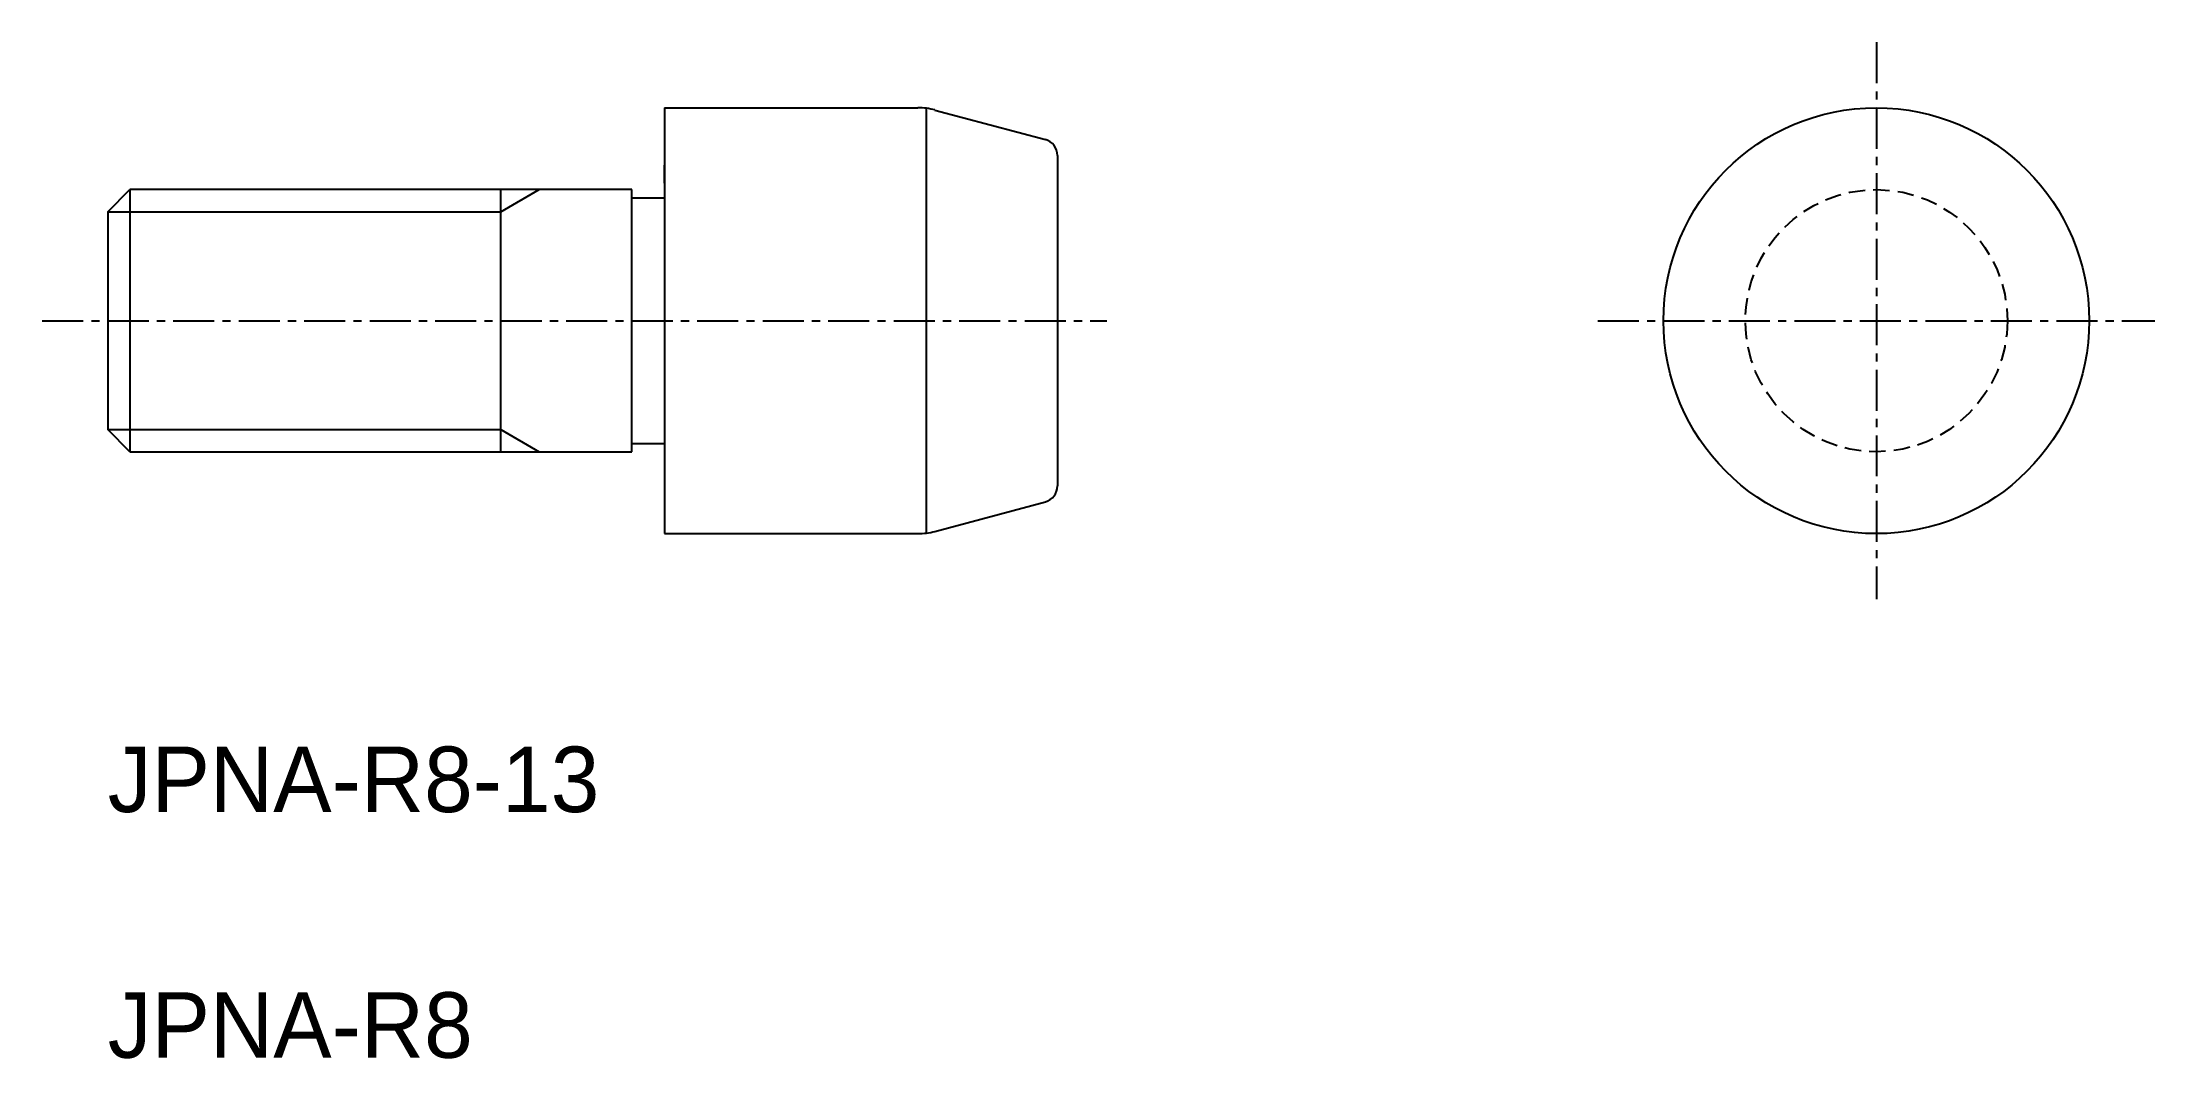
# Model space of a CAD drawing. Extents: x -1749.2 to -1684.7, y -502.7 to -471.7.
import ezdxf

# ---------------------------------------------------------------- set-up
doc = ezdxf.new("R2010")
doc.units = 0
doc.header["$MEASUREMENT"] = 0
doc.linetypes.add('CENTER', pattern=[2, 1.25, -0.25, 0.25, -0.25])
doc.linetypes.add('DASHED', pattern=[0.75, 0.5, -0.25])
doc.layers.get('0').update_dxf_attribs({"linetype": 'CONTINUOUS'})
doc.layers.add('CENTER', color=1, linetype='CENTER')

msp = doc.modelspace()

# ---------------------------------------------------------------- linework, layer by layer
at = {"color": 7, "linetype": 'Continuous'}
for p, q in [((-1730.221, -473.713), (-1722.484, -473.713)), ((-1730.221, -473.713), (-1730.221, -486.713)), ((-1722.221, -486.696), (-1722.221, -473.731)), ((-1721.966, -473.782), (-1718.591, -474.686)), ((-1718.221, -475.169), (-1718.221, -485.258)), ((-1730.221, -476.013), (-1730.221, -475.463)), ((-1747.221, -476.89), (-1746.544, -476.213)), ((-1731.221, -476.213), (-1746.544, -476.213)), ((-1746.544, -476.213), (-1746.544, -484.213)), ((-1735.221, -484.213), (-1735.221, -476.213)), ((-1731.221, -484.213), (-1731.221, -476.213)), ((-1747.221, -476.89), (-1747.221, -483.537)), ((-1730.221, -482.913), (-1730.221, -484.963)), ((-1746.544, -484.213), (-1747.221, -483.537)), ((-1746.544, -484.213), (-1731.221, -484.213)), ((-1721.966, -486.645), (-1718.591, -485.741)), ((-1730.221, -486.713), (-1722.484, -486.713))]:
    msp.add_line(p, q, dxfattribs=at)
at = {"color": 3}
for p, q in [((-1735.221, -476.89), (-1734.049, -476.213)), ((-1747.221, -476.89), (-1735.221, -476.89)), ((-1747.221, -483.537), (-1735.221, -483.537)), ((-1735.221, -483.537), (-1734.049, -484.213))]:
    msp.add_line(p, q, dxfattribs=at)
for p, q in [((-1731.221, -476.463), (-1730.221, -476.463)), ((-1731.221, -483.963), (-1730.221, -483.963))]:
    msp.add_line(p, q)
at = {"color": 7, "linetype": 'Continuous'}
msp.add_circle((-1693.221, -480.213), 6.5, dxfattribs=at)
at = {"color": 3, "linetype": 'DASHED'}
msp.add_circle((-1693.221, -480.213), 4, dxfattribs=at)
at = {"color": 7, "linetype": 'Continuous'}
for centre, radius, start, end in [((-1722.484, -475.713), 2, 75, 90), ((-1718.721, -475.169), 0.5, 0, 75), ((-1718.721, -485.258), 0.5, 285, 360), ((-1722.484, -484.713), 2, 270, 285)]:
    msp.add_arc(centre, radius, start, end, dxfattribs=at)
at = {"layer": 'CENTER', "color": 1, "linetype": 'CENTER'}
for p, q in [((-1693.221, -471.713), (-1693.221, -488.713)), ((-1749.221, -480.213), (-1716.721, -480.213)), ((-1701.721, -480.213), (-1684.721, -480.213))]:
    msp.add_line(p, q, dxfattribs=at)

# ---------------------------------------------------------------- texts
for s, p in [('JPNA-R8-13', (-1747.221, -495.213)), ('JPNA-R8', (-1747.221, -502.713))]:
    msp.add_text(s, height=2).set_placement(p)

doc.saveas('drawing.dxf')
